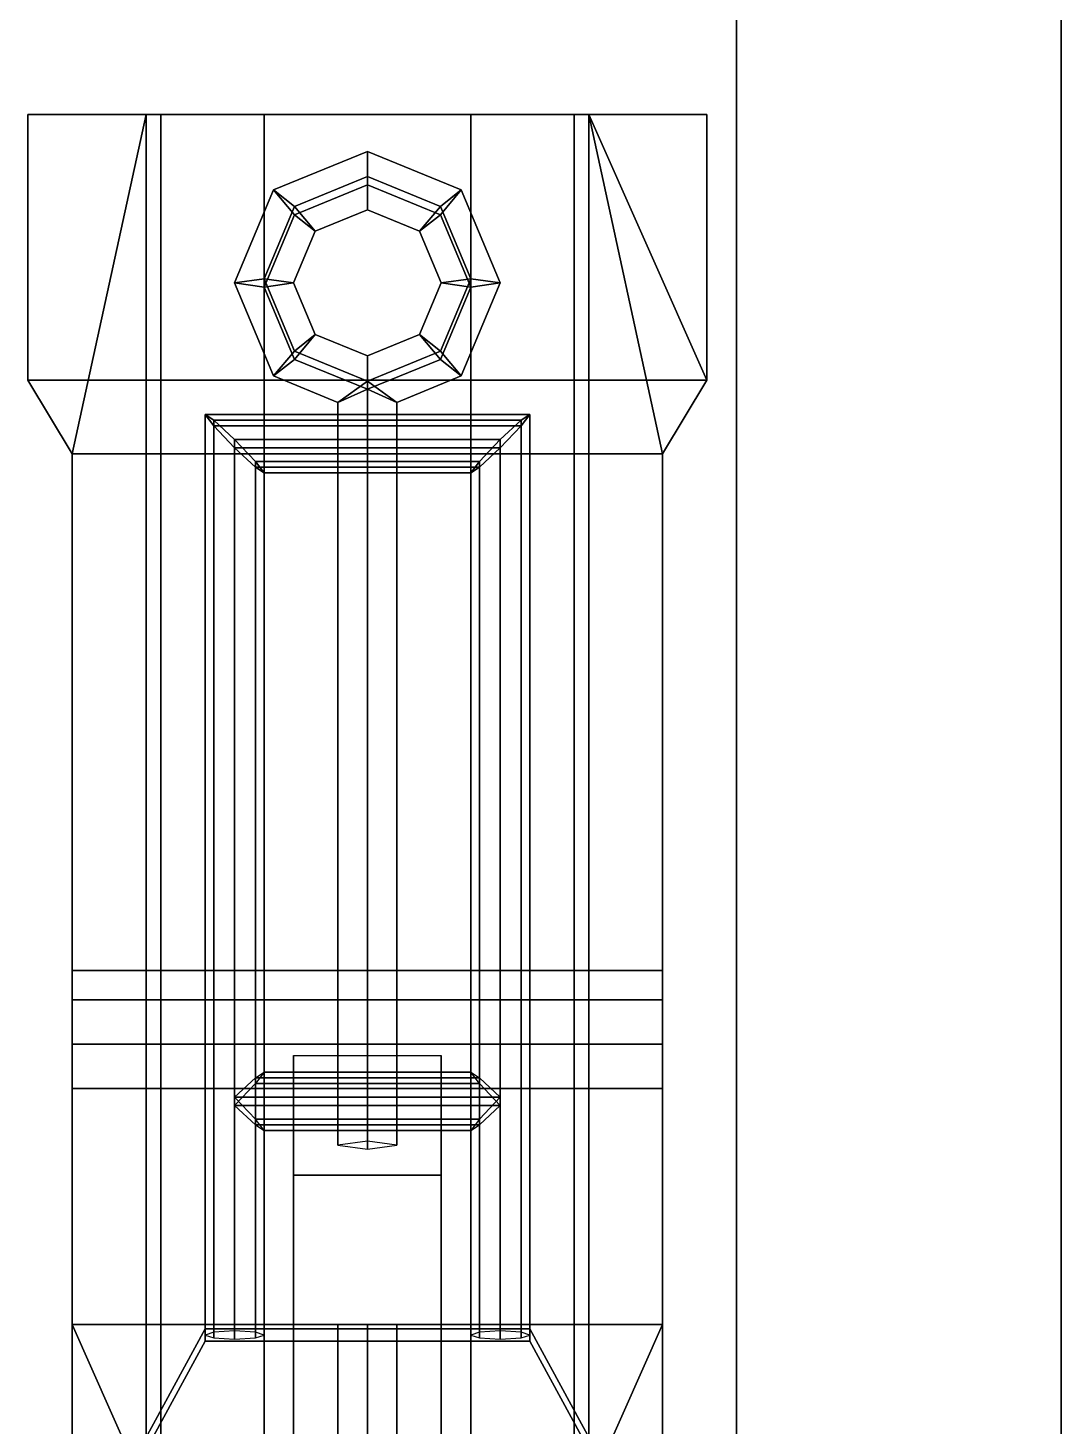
# Model space of a CAD drawing. Header units: millimetres. Extents: x -1.2 to 1.2, y -4.7 to 8.9.
# Drawn here: x -0.23 to 0.47, y 0.681 to 1.629 of the extents above; entities that cross this region are included whole.
import ezdxf

# ---------------------------------------------------------------- set-up
doc = ezdxf.new("R2010")
doc.units = ezdxf.units.MM
for name, color, linetype in [('barrel', 1, 'Continuous'), ('limber', 6, 'Continuous'), ('sleeve', 5, 'Continuous'), ('trail', 6, 'Continuous')]:
    doc.layers.add(name, color=color, linetype=linetype)

msp = doc.modelspace()

# ---------------------------------------------------------------- linework, layer by layer
at = {"layer": 'barrel'}
for points in [[(0.2, 0.97, 1.64), (0.2, 0.99, 1.36), (-0.2, 0.99, 1.36), (-0.2, 0.97, 1.64)], [(-0.2, 0.97, 1.64), (-0.2, 0.99, 1.36), (-0.2, 0.94, 1.31), (-0.2, 0.91, 1.68)], [(-0.2, 0.94, 1.31), (-0.2, 0.99, 1.36), (0.2, 0.99, 1.36), (0.2, 0.94, 1.31)], [(0.2, 0.94, 1.31), (0.2, 0.99, 1.36), (0.2, 0.97, 1.64), (0.2, 0.91, 1.68)], [(0.2, 0.91, 1.68), (0.2, 0.97, 1.64), (-0.2, 0.97, 1.64), (-0.2, 0.91, 1.68)], [(-0.2, 0.91, 1.68), (-0.2, 0.94, 1.31), (-0.2, 0.75, 1.31), (-0.2, 0.75, 1.68)], [(-0.2, 0.75, 1.31), (-0.2, 0.94, 1.31), (-0.07, 0.94, 1.31), (-0.07, 0.75, 1.31)], [(0.07, 0.94, 1.31), (0.07, 0.94, 1.12), (-0.07, 0.94, 1.12), (-0.07, 0.94, 1.31)], [(-0.07, 0.94, 1.31), (-0.07, 0.94, 1.12), (-0.07, 0.75, 1.12), (-0.07, 0.75, 1.31)], [(-0.07, 0.75, 1.12), (-0.07, 0.94, 1.12), (0.07, 0.94, 1.12), (0.07, 0.75, 1.12)], [(0.07, 0.75, 1.12), (0.07, 0.94, 1.12), (0.07, 0.94, 1.31), (0.07, 0.75, 1.31)], [(0.07, 0.75, 1.31), (0.07, 0.94, 1.31), (0.2, 0.94, 1.31), (0.2, 0.75, 1.31)], [(0.2, 0.75, 1.31), (0.2, 0.94, 1.31), (0.2, 0.91, 1.68), (0.2, 0.75, 1.68)], [(0.2, 0.75, 1.68), (0.2, 0.91, 1.68), (-0.2, 0.91, 1.68), (-0.2, 0.75, 1.68)], [(-0.2, 0.75, 1.31), (-0.16, 0.66, 1.31), (-0.16, 0.66, 1.61), (-0.2, 0.75, 1.68)], [(0.2, 0.75, 1.31), (0.16, 0.66, 1.31), (-0.16, 0.66, 1.31), (-0.2, 0.75, 1.31)], [(-0.2, 0.75, 1.68), (-0.16, 0.66, 1.61), (0.16, 0.66, 1.61), (0.2, 0.75, 1.68)], [(-0.07, 0.75, 1.31), (-0.07, 0.75, 1.12), (0.07, 0.75, 1.12), (0.07, 0.75, 1.31)], [(0, 0.75, 1.22), (-0.02, 0.75, 1.2), (-0.02, -1.13, 1.2), (0, -1.13, 1.22)], [(-0.02, 0.75, 1.2), (0, 0.75, 1.18), (0, -1.13, 1.18), (-0.02, -1.13, 1.2)], [(0.02, 0.75, 1.2), (0, 0.75, 1.22), (0, -1.13, 1.22), (0.02, -1.13, 1.2)], [(0, 0.75, 1.18), (0.02, 0.75, 1.2), (0.02, -1.13, 1.2), (0, -1.13, 1.18)], [(0.16, 0.66, 1.61), (0.16, 0.66, 1.31), (0.2, 0.75, 1.31), (0.2, 0.75, 1.68)]]:
    msp.add_3dface(points, dxfattribs=at)
at = {"layer": 'limber'}
for points in [[(-0.06364, 1.51891, 0.75066), (-0.0495, 1.50212, 0.7685), (0, 1.52242, 0.77135), (0, 1.54501, 0.75433)], [(-0.0495, 1.50769, 0.72888), (-0.06364, 1.51891, 0.75066), (0, 1.54501, 0.75433), (0, 1.52799, 0.73174)], [(0, 1.54501, 0.75433), (0, 1.52242, 0.77135), (0.0495, 1.50212, 0.7685), (0.06364, 1.51891, 0.75066)], [(0, 1.52799, 0.73174), (0, 1.54501, 0.75433), (0.06364, 1.51891, 0.75066), (0.0495, 1.50769, 0.72888)], [(-0.03536, 1.4909, 0.74672), (-0.0495, 1.50769, 0.72888), (0, 1.52799, 0.73174), (0, 1.5054, 0.74876)], [(0, 1.5054, 0.74876), (0, 1.52799, 0.73174), (0.0495, 1.50769, 0.72888), (0.03536, 1.4909, 0.74672)], [(-0.09, 1.45589, 0.7418), (-0.07, 1.45311, 0.76161), (-0.0495, 1.50212, 0.7685), (-0.06364, 1.51891, 0.75066)], [(-0.07, 1.45867, 0.722), (-0.09, 1.45589, 0.7418), (-0.06364, 1.51891, 0.75066), (-0.0495, 1.50769, 0.72888)], [(-0.0495, 1.50212, 0.7685), (-0.03536, 1.4909, 0.74672), (0, 1.5054, 0.74876), (0, 1.52242, 0.77135)], [(0, 1.52242, 0.77135), (0, 1.5054, 0.74876), (0.03536, 1.4909, 0.74672), (0.0495, 1.50212, 0.7685)], [(0.06364, 1.51891, 0.75066), (0.0495, 1.50212, 0.7685), (0.07, 1.45311, 0.76161), (0.09, 1.45589, 0.7418)], [(0.0495, 1.50769, 0.72888), (0.06364, 1.51891, 0.75066), (0.09, 1.45589, 0.7418), (0.07, 1.45867, 0.722)], [(-0.05, 1.45589, 0.7418), (-0.07, 1.45867, 0.722), (-0.0495, 1.50769, 0.72888), (-0.03536, 1.4909, 0.74672)], [(0.03536, 1.4909, 0.74672), (0.0495, 1.50769, 0.72888), (0.07, 1.45867, 0.722), (0.05, 1.45589, 0.7418)], [(-0.07, 1.45311, 0.76161), (-0.05, 1.45589, 0.7418), (-0.03536, 1.4909, 0.74672), (-0.0495, 1.50212, 0.7685)], [(0.0495, 1.50212, 0.7685), (0.03536, 1.4909, 0.74672), (0.05, 1.45589, 0.7418), (0.07, 1.45311, 0.76161)], [(-0.0495, 1.40966, 0.71511), (-0.06364, 1.39287, 0.73294), (-0.09, 1.45589, 0.7418), (-0.07, 1.45867, 0.722)], [(-0.06364, 1.39287, 0.73294), (-0.0495, 1.40409, 0.75472), (-0.07, 1.45311, 0.76161), (-0.09, 1.45589, 0.7418)], [(-0.03536, 1.42088, 0.73688), (-0.0495, 1.40966, 0.71511), (-0.07, 1.45867, 0.722), (-0.05, 1.45589, 0.7418)], [(-0.0495, 1.40409, 0.75472), (-0.03536, 1.42088, 0.73688), (-0.05, 1.45589, 0.7418), (-0.07, 1.45311, 0.76161)], [(0.05, 1.45589, 0.7418), (0.07, 1.45867, 0.722), (0.0495, 1.40966, 0.71511), (0.03536, 1.42088, 0.73688)], [(0.07, 1.45311, 0.76161), (0.05, 1.45589, 0.7418), (0.03536, 1.42088, 0.73688), (0.0495, 1.40409, 0.75472)], [(0.07, 1.45867, 0.722), (0.09, 1.45589, 0.7418), (0.06364, 1.39287, 0.73294), (0.0495, 1.40966, 0.71511)], [(0.09, 1.45589, 0.7418), (0.07, 1.45311, 0.76161), (0.0495, 1.40409, 0.75472), (0.06364, 1.39287, 0.73294)], [(0, 1.38379, 0.75186), (0, 1.40638, 0.73484), (-0.03536, 1.42088, 0.73688), (-0.0495, 1.40409, 0.75472)], [(0, 1.40638, 0.73484), (0, 1.38935, 0.71225), (-0.0495, 1.40966, 0.71511), (-0.03536, 1.42088, 0.73688)], [(0.0495, 1.40409, 0.75472), (0.03536, 1.42088, 0.73688), (0, 1.40638, 0.73484), (0, 1.38379, 0.75186)], [(0.03536, 1.42088, 0.73688), (0.0495, 1.40966, 0.71511), (0, 1.38935, 0.71225), (0, 1.40638, 0.73484)], [(0, 1.38935, 0.71225), (-0.02, 1.37497, 0.73043), (-0.06364, 1.39287, 0.73294), (-0.0495, 1.40966, 0.71511)], [(-0.02, 1.37497, 0.73043), (0, 1.38379, 0.75186), (-0.0495, 1.40409, 0.75472), (-0.06364, 1.39287, 0.73294)], [(0.0495, 1.40966, 0.71511), (0.06364, 1.39287, 0.73294), (0.02, 1.37497, 0.73043), (0, 1.38935, 0.71225)], [(0.06364, 1.39287, 0.73294), (0.0495, 1.40409, 0.75472), (0, 1.38379, 0.75186), (0.02, 1.37497, 0.73043)], [(-0.02, 1.37497, 0.73043), (0, 1.38935, 0.71225), (0, 0.87441, 0.63988), (-0.02, 0.87163, 0.65969)], [(0, 1.38379, 0.75186), (-0.02, 1.37497, 0.73043), (-0.02, 0.87163, 0.65969), (0, 0.86885, 0.67949)], [(0, 1.38935, 0.71225), (0.02, 1.37497, 0.73043), (0.02, 0.87163, 0.65969), (0, 0.87441, 0.63988)], [(0.02, 1.37497, 0.73043), (0, 1.38379, 0.75186), (0, 0.86885, 0.67949), (0.02, 0.87163, 0.65969)], [(-0.11, 1.36676, 0.72928), (-0.10414, 1.359, 0.74246), (0.10414, 1.359, 0.74246), (0.11, 1.36676, 0.72928)], [(-0.10414, 1.36293, 0.71446), (-0.11, 1.36676, 0.72928), (0.11, 1.36676, 0.72928), (0.10414, 1.36293, 0.71446)], [(-0.10414, 1.359, 0.74246), (-0.11, 1.36676, 0.72928), (-0.11, 0.7429, 0.6416), (-0.10414, 0.74093, 0.6556)], [(-0.11, 1.36676, 0.72928), (-0.10414, 1.36293, 0.71446), (-0.10414, 0.74486, 0.62759), (-0.11, 0.7429, 0.6416)], [(0.11, 1.36676, 0.72928), (0.10414, 1.359, 0.74246), (0.10414, 0.74093, 0.6556), (0.11, 0.7429, 0.6416)], [(0.10414, 1.36293, 0.71446), (0.11, 1.36676, 0.72928), (0.11, 0.7429, 0.6416), (0.10414, 0.74486, 0.62759)], [(-0.09, 1.34974, 0.70669), (-0.10414, 1.36293, 0.71446), (0.10414, 1.36293, 0.71446), (0.09, 1.34974, 0.70669)], [(-0.10414, 1.36293, 0.71446), (-0.09, 1.34974, 0.70669), (-0.09, 0.74568, 0.62179), (-0.10414, 0.74486, 0.62759)], [(-0.10414, 1.359, 0.74246), (-0.09, 1.34418, 0.7463), (0.09, 1.34418, 0.7463), (0.10414, 1.359, 0.74246)], [(-0.09, 1.34418, 0.7463), (-0.10414, 1.359, 0.74246), (-0.10414, 0.74093, 0.6556), (-0.09, 0.74011, 0.6614)], [(0.09, 1.34974, 0.70669), (0.10414, 1.36293, 0.71446), (0.10414, 0.74486, 0.62759), (0.09, 0.74568, 0.62179)], [(0.10414, 1.359, 0.74246), (0.09, 1.34418, 0.7463), (0.09, 0.74011, 0.6614), (0.10414, 0.74093, 0.6556)], [(-0.07586, 1.33492, 0.71052), (-0.09, 1.34974, 0.70669), (0.09, 1.34974, 0.70669), (0.07586, 1.33492, 0.71052)], [(-0.09, 1.34974, 0.70669), (-0.07586, 1.33492, 0.71052), (-0.07586, 0.74486, 0.62759), (-0.09, 0.74568, 0.62179)], [(0.07586, 1.33492, 0.71052), (0.09, 1.34974, 0.70669), (0.09, 0.74568, 0.62179), (0.07586, 0.74486, 0.62759)], [(-0.09, 1.34418, 0.7463), (-0.07586, 1.33099, 0.73853), (0.07586, 1.33099, 0.73853), (0.09, 1.34418, 0.7463)], [(-0.07586, 1.33099, 0.73853), (-0.09, 1.34418, 0.7463), (-0.09, 0.74011, 0.6614), (-0.07586, 0.74093, 0.6556)], [(0.09, 1.34418, 0.7463), (0.07586, 1.33099, 0.73853), (0.07586, 0.74093, 0.6556), (0.09, 0.74011, 0.6614)], [(-0.07, 1.32715, 0.72371), (-0.07586, 1.33492, 0.71052), (0.07586, 1.33492, 0.71052), (0.07, 1.32715, 0.72371)], [(-0.07586, 1.33492, 0.71052), (-0.07, 1.32715, 0.72371), (-0.07, 0.7429, 0.6416), (-0.07586, 0.74486, 0.62759)], [(-0.07586, 1.33099, 0.73853), (-0.07, 1.32715, 0.72371), (0.07, 1.32715, 0.72371), (0.07586, 1.33099, 0.73853)], [(-0.07, 1.32715, 0.72371), (-0.07586, 1.33099, 0.73853), (-0.07586, 0.74093, 0.6556), (-0.07, 0.7429, 0.6416)], [(0.07, 1.32715, 0.72371), (0.07586, 1.33492, 0.71052), (0.07586, 0.74486, 0.62759), (0.07, 0.7429, 0.6416)], [(0.07586, 1.33099, 0.73853), (0.07, 1.32715, 0.72371), (0.07, 0.7429, 0.6416), (0.07586, 0.74093, 0.6556)], [(-0.07, 0.92114, 0.66665), (-0.07586, 0.91337, 0.67984), (0.07586, 0.91337, 0.67984), (0.07, 0.92114, 0.66665)], [(-0.07586, 0.91731, 0.65183), (-0.07, 0.92114, 0.66665), (0.07, 0.92114, 0.66665), (0.07586, 0.91731, 0.65183)], [(-0.09, 0.90412, 0.64406), (-0.07586, 0.91731, 0.65183), (0.07586, 0.91731, 0.65183), (0.09, 0.90412, 0.64406)], [(-0.07586, 0.91337, 0.67984), (-0.09, 0.89856, 0.68367), (0.09, 0.89856, 0.68367), (0.07586, 0.91337, 0.67984)], [(-0.07586, 0.8893, 0.64789), (-0.09, 0.90412, 0.64406), (0.09, 0.90412, 0.64406), (0.07586, 0.8893, 0.64789)], [(-0.09, 0.89856, 0.68367), (-0.07586, 0.88537, 0.6759), (0.07586, 0.88537, 0.6759), (0.09, 0.89856, 0.68367)], [(-0.07, 0.88153, 0.66108), (-0.07586, 0.8893, 0.64789), (0.07586, 0.8893, 0.64789), (0.07, 0.88153, 0.66108)], [(-0.07586, 0.88537, 0.6759), (-0.07, 0.88153, 0.66108), (0.07, 0.88153, 0.66108), (0.07586, 0.88537, 0.6759)], [(-0.11, 0.74707, 0.61189), (-0.18, 0.61834, 0.5938), (-0.18, 0.60999, 0.65321), (-0.11, 0.73872, 0.6713)], [(0.11, 0.74707, 0.61189), (0.18, 0.61834, 0.5938), (-0.18, 0.61834, 0.5938), (-0.11, 0.74707, 0.61189)], [(0.11, 0.73872, 0.6713), (0.11, 0.74707, 0.61189), (-0.11, 0.74707, 0.61189), (-0.11, 0.73872, 0.6713)], [(0.18, 0.60999, 0.65321), (0.18, 0.61834, 0.5938), (0.11, 0.74707, 0.61189), (0.11, 0.73872, 0.6713)], [(-0.11, 0.73872, 0.6713), (-0.18, 0.60999, 0.65321), (0.18, 0.60999, 0.65321), (0.11, 0.73872, 0.6713)]]:
    msp.add_3dface(points, dxfattribs=at)
at = {"layer": 'sleeve'}
for points in [[(-0.14, 1.57, 1.05), (-0.14, 1.39, 1.05), (-0.23, 1.39, 1.16), (-0.23, 1.57, 1.16)], [(-0.23, 1.57, 1.16), (-0.23, 1.39, 1.16), (-0.23, 1.39, 1.34), (-0.23, 1.57, 1.34)], [(-0.15, 1.57, 1.34), (-0.15, 1.57, 1.16), (-0.23, 1.57, 1.16), (-0.23, 1.57, 1.34)], [(-0.2, 1.34, 1.34), (-0.15, 1.57, 1.34), (-0.23, 1.57, 1.34), (-0.23, 1.39, 1.34)], [(-0.15, 1.57, 1.16), (-0.07, 1.57, 1.12), (-0.14, 1.57, 1.05), (-0.23, 1.57, 1.16)], [(-0.2, 1.34, 1.34), (-0.2, -1.01, 1.34), (-0.15, 0, 1.34), (-0.15, 1.57, 1.34)], [(-0.15, 0, 1.16), (-0.07, 0, 1.12), (-0.07, 1.57, 1.12), (-0.15, 1.57, 1.16)], [(-0.15, 0, 1.34), (-0.15, 0, 1.16), (-0.15, 1.57, 1.16), (-0.15, 1.57, 1.34)], [(0.14, 1.57, 1.05), (0.14, 1.39, 1.05), (-0.14, 1.39, 1.05), (-0.14, 1.57, 1.05)], [(0.07, 1.57, 1.12), (0.14, 1.57, 1.05), (-0.14, 1.57, 1.05), (-0.07, 1.57, 1.12)], [(-0.07, 0, 1.12), (0.07, 0, 1.12), (0.07, 1.57, 1.12), (-0.07, 1.57, 1.12)], [(0.23, 1.57, 1.16), (0.14, 1.57, 1.05), (0.07, 1.57, 1.12), (0.15, 1.57, 1.16)], [(0.07, 0, 1.12), (0.15, 0, 1.16), (0.15, 1.57, 1.16), (0.07, 1.57, 1.12)], [(0.23, 1.39, 1.16), (0.14, 1.39, 1.05), (0.14, 1.57, 1.05), (0.23, 1.57, 1.16)], [(0.15, 1.57, 1.34), (0.15, 1.57, 1.34), (0.23, 1.39, 1.34), (0.23, 1.57, 1.34)], [(0.23, 1.57, 1.34), (0.23, 1.57, 1.16), (0.15, 1.57, 1.16), (0.15, 1.57, 1.34)], [(0.15, 1.57, 1.34), (0.15, 1.57, 1.34), (0.2, 1.34, 1.34), (0.23, 1.39, 1.34)], [(0.15, 0, 1.34), (0.2, -1.01, 1.34), (0.2, 1.34, 1.34), (0.15, 1.57, 1.34)], [(0.15, 0, 1.16), (0.15, 0, 1.34), (0.15, 1.57, 1.34), (0.15, 1.57, 1.16)], [(0.23, 1.39, 1.34), (0.23, 1.39, 1.16), (0.23, 1.57, 1.16), (0.23, 1.57, 1.34)], [(-0.14, 1.39, 1.05), (-0.14, 1.34, 1.09), (-0.2, 1.34, 1.16), (-0.23, 1.39, 1.16)], [(-0.23, 1.39, 1.16), (-0.2, 1.34, 1.16), (-0.2, 1.34, 1.34), (-0.23, 1.39, 1.34)], [(0.14, 1.39, 1.05), (0.14, 1.34, 1.09), (-0.14, 1.34, 1.09), (-0.14, 1.39, 1.05)], [(0.2, 1.34, 1.16), (0.14, 1.34, 1.09), (0.14, 1.39, 1.05), (0.23, 1.39, 1.16)], [(0.2, 1.34, 1.34), (0.2, 1.34, 1.16), (0.23, 1.39, 1.16), (0.23, 1.39, 1.34)], [(-0.2, 1.34, 1.16), (-0.2, -1.01, 1.16), (-0.2, -1.01, 1.34), (-0.2, 1.34, 1.34)], [(-0.14, 1.34, 1.09), (-0.14, -1.01, 1.09), (-0.2, -1.01, 1.16), (-0.2, 1.34, 1.16)], [(0.14, 1.34, 1.09), (0.14, -1.01, 1.09), (-0.14, -1.01, 1.09), (-0.14, 1.34, 1.09)], [(0.2, -1.01, 1.16), (0.14, -1.01, 1.09), (0.14, 1.34, 1.09), (0.2, 1.34, 1.16)], [(0.2, -1.01, 1.34), (0.2, -1.01, 1.16), (0.2, 1.34, 1.16), (0.2, 1.34, 1.34)], [(0.05, 0.93241, 1.09), (0.05, 0.85134, 0.96866), (-0.05, 0.85134, 0.96866), (-0.05, 0.93241, 1.09)], [(-0.05, 0.93241, 1.09), (-0.05, 0.85134, 0.96866), (-0.05, -0.01134, 0.96866), (-0.05, -0.09241, 1.09)], [(0.05, -0.09241, 1.09), (0.05, -0.01134, 0.96866), (0.05, 0.85134, 0.96866), (0.05, 0.93241, 1.09)], [(0.05, 0.85134, 0.96866), (0.05, 0.65344, 0.83643), (-0.05, 0.65344, 0.83643), (-0.05, 0.85134, 0.96866)], [(-0.05, 0.85134, 0.96866), (-0.05, 0.65344, 0.83643), (-0.05, 0.18656, 0.83643), (-0.05, -0.01134, 0.96866)], [(0.05, -0.01134, 0.96866), (0.05, 0.18656, 0.83643), (0.05, 0.65344, 0.83643), (0.05, 0.85134, 0.96866)]]:
    msp.add_3dface(points, dxfattribs=at)
at = {"layer": 'trail'}
for points in [[(0.25, 4.05), (0.25, 0.34, 0.33), (0.25, 0.34, 0.76), (0.25, 4.05, 0.17)], [(0.47, 4.05), (0.47, 0.34, 0.33), (0.25, 0.34, 0.33), (0.25, 4.05)], [(0.25, 4.05, 0.17), (0.25, 0.34, 0.76), (0.47, 0.34, 0.76), (0.47, 4.05, 0.17)], [(0.47, 0.34, 0.76), (0.47, 0.34, 0.33), (0.47, 4.05), (0.47, 4.05, 0.17)]]:
    msp.add_3dface(points, dxfattribs=at)

doc.saveas('drawing.dxf')
